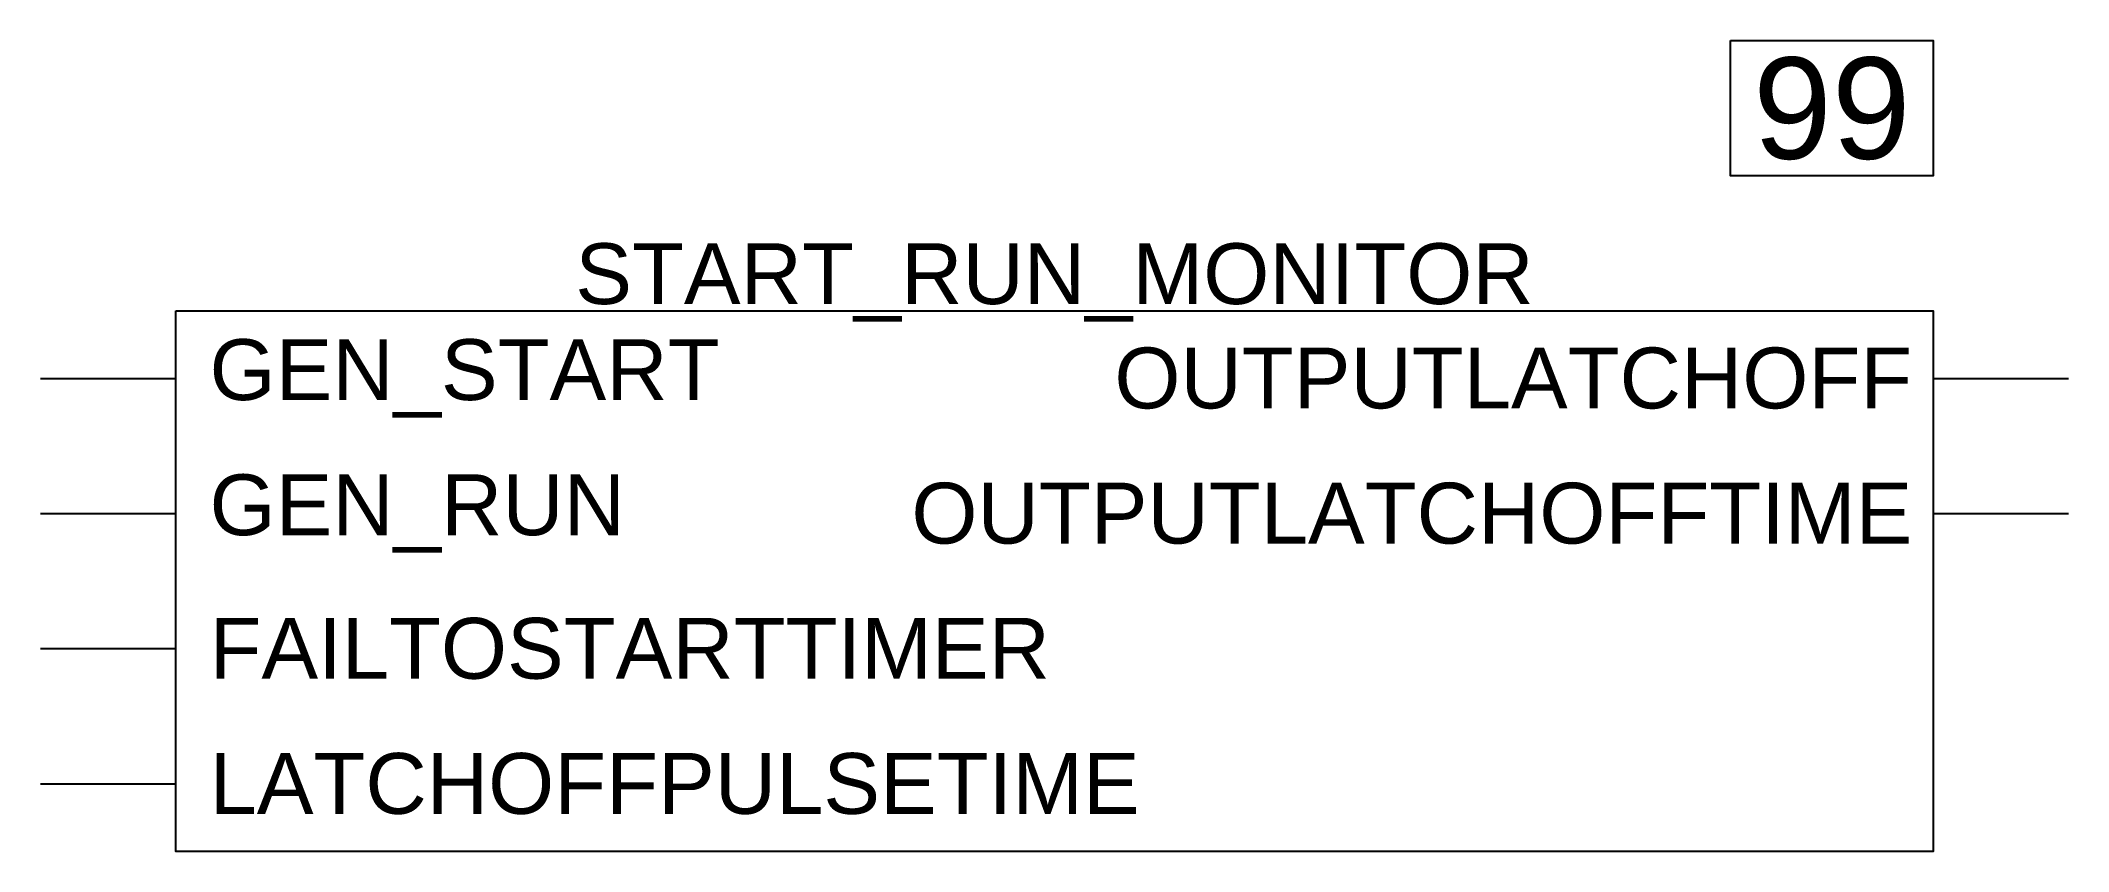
# Model space of a CAD drawing. Header units: inches. Extents: x 0 to 3, y -0.7 to 0.5.
import ezdxf
from ezdxf.enums import TextEntityAlignment as Align

# ---------------------------------------------------------------- set-up
doc = ezdxf.new("R2010")
doc.units = ezdxf.units.IN
doc.header["$MEASUREMENT"] = 0
doc.styles.get("Standard").update_dxf_attribs({"font": 'arial.ttf'})

msp = doc.modelspace()

# ---------------------------------------------------------------- linework, layer by layer
for p, q in [((0, 0), (0.2, 0)), ((2.8, 0), (3, 0)), ((0, -0.2), (0.2, -0.2)), ((2.8, -0.2), (3, -0.2)), ((0.2, -0.4), (0, -0.4)), ((0, -0.6), (0.2, -0.6))]:
    msp.add_line(p, q)
for points in [[(2.5, 0.5), (2.8, 0.5), (2.8, 0.3), (2.5, 0.3)], [(0.2, 0.1), (2.8, 0.1), (2.8, -0.7), (0.2, -0.7)]]:
    msp.add_lwpolyline(points, close=True)

# ---------------------------------------------------------------- texts
at = {"char_height": 0.09}
for s, width, gutter_width, heights, insert, attachment_point in [('START_RUN_MONITOR', 0.2, 1, [-0.1166], (1.5, 0.2), 2), ('GEN_START', 0.5, 4.5, [-0.0931], (0.25, 0), 4), ('OUTPUTLATCHOFF', 0.5, 4.5, [-0.0931], (2.7689, 0), 6), ('GEN_RUN', 0.5, 4.5, [-0.0931], (0.25, -0.2), 4), ('OUTPUTLATCHOFFTIME', 0.5, 4.5, [-0.0931], (2.7689, -0.2), 6), ('FAILTOSTARTTIMER', 0.5, 4.5, [-0.0931], (0.25, -0.4), 4), ('LATCHOFFPULSETIME', 0.5, 4.5, [-0.0931], (0.25, -0.6), 4)]:
    msp.add_mtext_dynamic_manual_height_columns(s, width=width, gutter_width=gutter_width, heights=heights, dxfattribs=dict(at, insert=insert, attachment_point=attachment_point))
msp.add_attdef('99', text='', height=0.15).set_placement((2.65, 0.4), align=Align.MIDDLE_CENTER)

doc.saveas('drawing.dxf')
